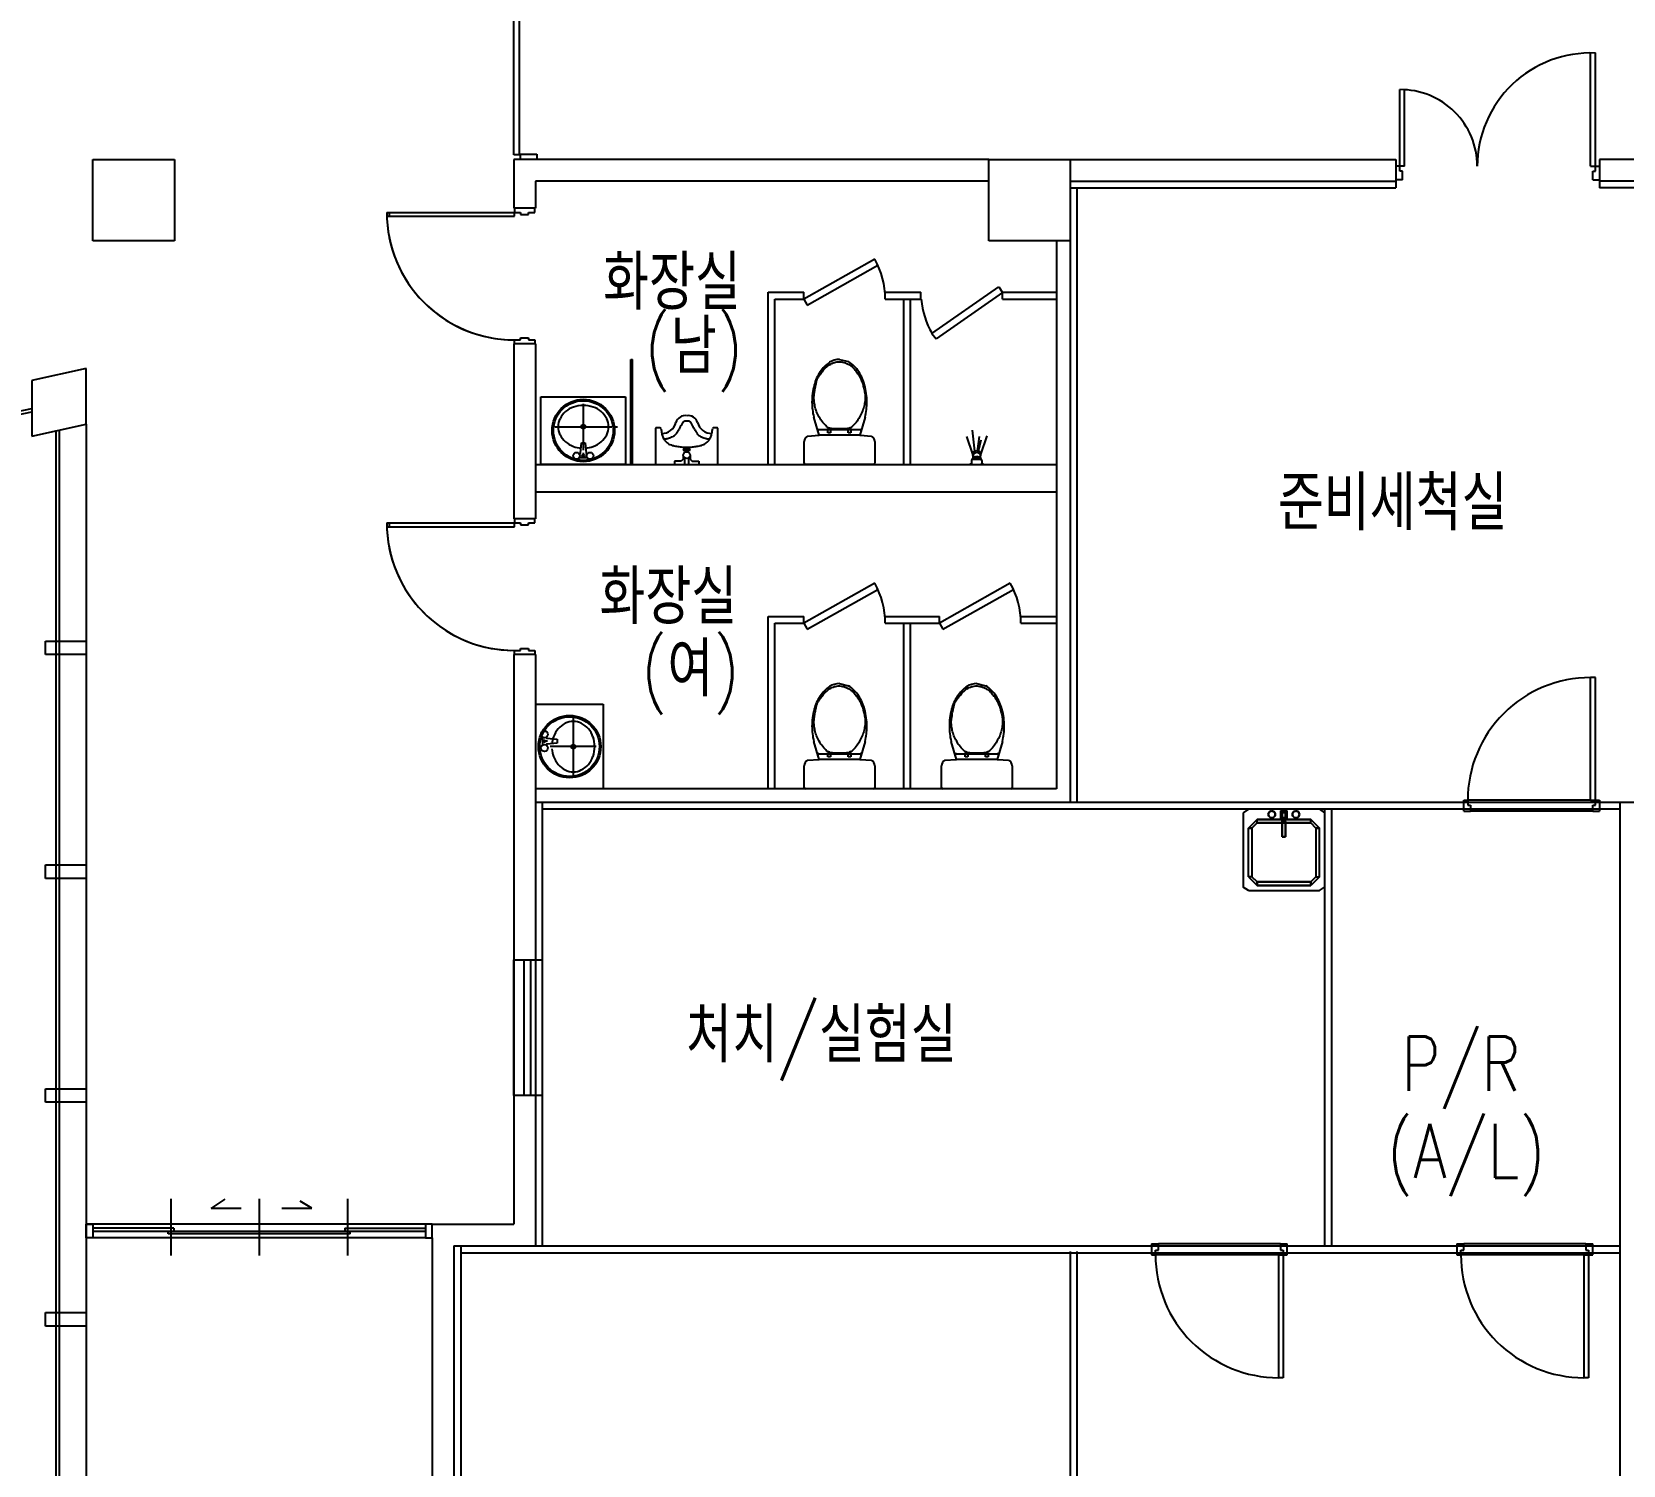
# Model space of a CAD drawing. Header units: millimetres. Extents: x 592430 to 684586, y -483905 to -416366.
# Drawn here: x 660283 to 672008, y -459734 to -449168 of the extents above; entities that cross this region are included whole.
import ezdxf

# ---------------------------------------------------------------- set-up
doc = ezdxf.new("R2010")
doc.units = ezdxf.units.MM
doc.header["$LTSCALE"] = 500
doc.layers.add('동물실', color=9, linetype='Continuous')
doc.styles.add('GHD', font='simple.shx', dxfattribs={"bigfont": 'whgtxt.shx'})

msp = doc.modelspace()

# ---------------------------------------------------------------- linework, layer by layer
at = {"layer": '동물실', "color": 251}
for p, q in [((663833, -450075), (663833, -448895)), ((663873, -448895), (663873, -450075)), ((671768, -450159), (671768, -449324)), ((671803, -450159), (671803, -449324)), ((670362, -450159), (670362, -449594)), ((670397, -450159), (670397, -449594)), ((660733, -450109), (661333, -450109)), ((660733, -450709), (660733, -450109)), ((660733, -450109), (661333, -450109)), ((660733, -450709), (660733, -450109)), ((661333, -450109), (661333, -450709)), ((661333, -450109), (661333, -450709)), ((663873, -450075), (663833, -450075)), ((663833, -450109), (663833, -450469)), ((667333, -450109), (663833, -450109)), ((663883, -450109), (663883, -450069)), ((663883, -450069), (664003, -450069)), ((664003, -450109), (663883, -450109)), ((664003, -450069), (664003, -450109)), ((667333, -450109), (667933, -450109)), ((667333, -450709), (667333, -450109)), ((667333, -450109), (667933, -450109)), ((667333, -450709), (667333, -450109)), ((667933, -450109), (670333, -450109)), ((667933, -450109), (667933, -450709)), ((667933, -450109), (667933, -450709)), ((670333, -450109), (670333, -450319)), ((673043, -450109), (671833, -450109)), ((671833, -450109), (671833, -450269)), ((670362, -450159), (670333, -450159)), ((670333, -450159), (670333, -450259)), ((670333, -450159), (670333, -450259)), ((670362, -450194), (670362, -450159)), ((670397, -450159), (670362, -450159)), ((670383, -450194), (670362, -450194)), ((670383, -450259), (670383, -450194)), ((671768, -450159), (671803, -450159)), ((671783, -450259), (671783, -450194)), ((671783, -450194), (671803, -450194)), ((671803, -450194), (671803, -450159)), ((671803, -450159), (671833, -450159)), ((663993, -450269), (663993, -450469)), ((667333, -450269), (663993, -450269)), ((667933, -450269), (670333, -450269)), ((667933, -450319), (670333, -450319)), ((667933, -450319), (667933, -454848)), ((667983, -450319), (667983, -454848)), ((670383, -450259), (670333, -450259)), ((671783, -450259), (671833, -450259)), ((671833, -450269), (671833, -450319)), ((673043, -450269), (671833, -450269)), ((674083, -450319), (671833, -450319)), ((663993, -450469), (663833, -450469)), ((663988, -450469), (663838, -450469)), ((663838, -450469), (663838, -450499)), ((663988, -450469), (663838, -450469)), ((663838, -450469), (663838, -450499)), ((663988, -450499), (663988, -450469)), ((663988, -450499), (663988, -450469)), ((662898, -450499), (663838, -450499)), ((662898, -450499), (663838, -450499)), ((662898, -450528), (663838, -450528)), ((662898, -450528), (663838, -450528)), ((662918, -450528), (662918, -450499)), ((662918, -450528), (662918, -450499)), ((663838, -450528), (663838, -450499)), ((663838, -450499), (663883, -450499)), ((663838, -450499), (663883, -450499)), ((663883, -450499), (663883, -450514)), ((663883, -450499), (663883, -450514)), ((663883, -450514), (663943, -450514)), ((663883, -450514), (663943, -450514)), ((663943, -450514), (663943, -450499)), ((663943, -450499), (663988, -450499)), ((663943, -450514), (663943, -450499)), ((663943, -450499), (663988, -450499)), ((661333, -450709), (660733, -450709)), ((661333, -450709), (660733, -450709)), ((667933, -450709), (667333, -450709)), ((667933, -450709), (667333, -450709)), ((667833, -450709), (667833, -454748)), ((666493, -450843), (665971, -451138)), ((665995, -451182), (666516, -450888)), ((666915, -451392), (667407, -451048)), ((667407, -451048), (667435, -451089)), ((665708, -452358), (665708, -451088)), ((665708, -451088), (665971, -451088)), ((665758, -452358), (665758, -451138)), ((665758, -451138), (665971, -451138)), ((665971, -451138), (665971, -451088)), ((665971, -451138), (665995, -451182)), ((666571, -451138), (666571, -451088)), ((666571, -451088), (666834, -451088)), ((666571, -451138), (666758, -451138)), ((666708, -452358), (666708, -451138)), ((666758, -452358), (666758, -451138)), ((666758, -451138), (666836, -451138)), ((666834, -451138), (666834, -451088)), ((667435, -451089), (666946, -451432)), ((667435, -451138), (667435, -451088)), ((667435, -451088), (667833, -451088)), ((667435, -451138), (667833, -451138)), ((666915, -451392), (666946, -451432)), ((663833, -451469), (663833, -452758)), ((663993, -451469), (663833, -451469)), ((663838, -451469), (663838, -451439)), ((663838, -451439), (663883, -451439)), ((663838, -451469), (663838, -451439)), ((663838, -451439), (663883, -451439)), ((663988, -451469), (663838, -451469)), ((663988, -451469), (663838, -451469)), ((663883, -451439), (663883, -451424)), ((663883, -451424), (663943, -451424)), ((663883, -451439), (663883, -451424)), ((663883, -451424), (663943, -451424)), ((663943, -451424), (663943, -451439)), ((663943, -451424), (663943, -451439)), ((663943, -451439), (663988, -451439)), ((663943, -451439), (663988, -451439)), ((663988, -451439), (663988, -451469)), ((663988, -451439), (663988, -451469)), ((663993, -451469), (663993, -452758)), ((664696, -451583), (664708, -451583)), ((664696, -452358), (664696, -451583)), ((664708, -452358), (664708, -451583)), ((666124, -451653), (666130, -451646)), ((666130, -451646), (666137, -451640)), ((666137, -451640), (666145, -451633)), ((666145, -451633), (666152, -451627)), ((666152, -451627), (666161, -451622)), ((666161, -451622), (666169, -451617)), ((666169, -451617), (666178, -451612)), ((666178, -451612), (666186, -451609)), ((666186, -451609), (666196, -451605)), ((666196, -451605), (666205, -451603)), ((666205, -451603), (666215, -451601)), ((666215, -451601), (666225, -451600)), ((666225, -451600), (666234, -451600)), ((666233, -451583), (666301, -451599)), ((666234, -451600), (666245, -451601)), ((666245, -451601), (666255, -451603)), ((666255, -451603), (666265, -451605)), ((666265, -451605), (666275, -451608)), ((666275, -451608), (666284, -451612)), ((666284, -451612), (666293, -451616)), ((666293, -451616), (666302, -451620)), ((666302, -451620), (666311, -451625)), ((666311, -451625), (666318, -451631)), ((666318, -451631), (666326, -451637)), ((666326, -451637), (666332, -451643)), ((666332, -451643), (666339, -451649)), ((660683, -451651), (660283, -451739)), ((660283, -451739), (660283, -452148)), ((660683, -452061), (660683, -451651)), ((666059, -451769), (666061, -451762)), ((666061, -451762), (666062, -451755)), ((666062, -451755), (666064, -451749)), ((666064, -451749), (666065, -451743)), ((666065, -451743), (666067, -451739)), ((666067, -451739), (666068, -451735)), ((666068, -451735), (666069, -451732)), ((666069, -451732), (666070, -451729)), ((666070, -451727), (666071, -451726)), ((666070, -451729), (666070, -451727)), ((666071, -451726), (666072, -451724)), ((666072, -451724), (666073, -451722)), ((666073, -451722), (666074, -451720)), ((666074, -451720), (666076, -451717)), ((666076, -451717), (666078, -451714)), ((666078, -451714), (666081, -451709)), ((666081, -451709), (666084, -451704)), ((666084, -451704), (666088, -451699)), ((666088, -451699), (666092, -451693)), ((666092, -451693), (666096, -451687)), ((666096, -451687), (666101, -451680)), ((666101, -451680), (666106, -451674)), ((666106, -451674), (666112, -451667)), ((666112, -451667), (666117, -451660)), ((666117, -451660), (666124, -451653)), ((666339, -451649), (666344, -451655)), ((666344, -451655), (666350, -451662)), ((666350, -451662), (666355, -451668)), ((666355, -451668), (666360, -451675)), ((666360, -451675), (666364, -451681)), ((666364, -451681), (666369, -451688)), ((666369, -451688), (666373, -451694)), ((666373, -451694), (666377, -451701)), ((666377, -451701), (666381, -451707)), ((666381, -451707), (666385, -451714)), ((666385, -451714), (666388, -451721)), ((666388, -451721), (666391, -451728)), ((666391, -451728), (666394, -451734)), ((666394, -451734), (666397, -451741)), ((666397, -451741), (666400, -451749)), ((666400, -451749), (666402, -451756)), ((666402, -451756), (666405, -451763)), ((666405, -451763), (666407, -451771)), ((664033, -451858), (664658, -451858)), ((664033, -452358), (664033, -451858)), ((664346, -451875), (664346, -451891)), ((664658, -451858), (664658, -452358)), ((666045, -451857), (666046, -451854)), ((666045, -451859), (666045, -451857)), ((666045, -451861), (666045, -451859)), ((666045, -451864), (666045, -451861)), ((666045, -451867), (666045, -451864)), ((666045, -451871), (666045, -451867)), ((666045, -451877), (666045, -451871)), ((666046, -451883), (666045, -451877)), ((666046, -451851), (666047, -451847)), ((666046, -451854), (666046, -451851)), ((666047, -451847), (666048, -451841)), ((666048, -451835), (666049, -451827)), ((666048, -451841), (666048, -451835)), ((666049, -451827), (666050, -451819)), ((666050, -451819), (666052, -451811)), ((666052, -451811), (666053, -451802)), ((666053, -451802), (666054, -451794)), ((666054, -451794), (666056, -451785)), ((666056, -451785), (666057, -451777)), ((666057, -451777), (666059, -451769)), ((666407, -451771), (666409, -451779)), ((666409, -451779), (666411, -451787)), ((666411, -451787), (666413, -451795)), ((666413, -451795), (666415, -451804)), ((666415, -451804), (666417, -451813)), ((666417, -451813), (666419, -451821)), ((666419, -451821), (666420, -451831)), ((666420, -451831), (666422, -451840)), ((666422, -451840), (666422, -451849)), ((666422, -451849), (666423, -451859)), ((666423, -451878), (666422, -451888)), ((666423, -451859), (666423, -451868)), ((666423, -451868), (666423, -451878)), ((664346, -451911), (664346, -452251)), ((666046, -451891), (666046, -451883)), ((666048, -451899), (666046, -451891)), ((666049, -451908), (666048, -451899)), ((666051, -451918), (666049, -451908)), ((666053, -451927), (666051, -451918)), ((666055, -451937), (666053, -451927)), ((666058, -451947), (666055, -451937)), ((666061, -451958), (666058, -451947)), ((666065, -451968), (666061, -451958)), ((666069, -451978), (666065, -451968)), ((666074, -451988), (666069, -451978)), ((666079, -451998), (666074, -451988)), ((666085, -452008), (666079, -451998)), ((666387, -451998), (666382, -452008)), ((666392, -451988), (666387, -451998)), ((666397, -451978), (666392, -451988)), ((666401, -451968), (666397, -451978)), ((666405, -451958), (666401, -451968)), ((666409, -451948), (666405, -451958)), ((666412, -451937), (666409, -451948)), ((666415, -451927), (666412, -451937)), ((666417, -451917), (666415, -451927)), ((666419, -451907), (666417, -451917)), ((666421, -451897), (666419, -451907)), ((666422, -451888), (666421, -451897)), ((660283, -452148), (660683, -452061)), ((660459, -452110), (660459, -483905)), ((660459, -452110), (660459, -474155)), ((660483, -452105), (660483, -483905)), ((660483, -452105), (660483, -474155)), ((660683, -452061), (660683, -483905)), ((660683, -452061), (660683, -474155)), ((664136, -452079), (664556, -452079)), ((664576, -452079), (664597, -452079)), ((664878, -452093), (664878, -452223)), ((664893, -452088), (664883, -452088)), ((664913, -452088), (664893, -452088)), ((665323, -452088), (665303, -452088)), ((665333, -452088), (665323, -452088)), ((665338, -452223), (665338, -452093)), ((666083, -452141), (666044, -452009)), ((666383, -452103), (666083, -452103)), ((666091, -452018), (666085, -452008)), ((666097, -452028), (666091, -452018)), ((666104, -452037), (666097, -452028)), ((666111, -452047), (666104, -452037)), ((666118, -452055), (666111, -452047)), ((666125, -452063), (666118, -452055)), ((666132, -452071), (666125, -452063)), ((666139, -452077), (666132, -452071)), ((666146, -452082), (666139, -452077)), ((666153, -452086), (666146, -452082)), ((666148, -452123), (666148, -452093)), ((666148, -452093), (666168, -452093)), ((666159, -452089), (666153, -452086)), ((666166, -452092), (666159, -452089)), ((666172, -452093), (666166, -452092)), ((666168, -452093), (666168, -452123)), ((666179, -452094), (666172, -452093)), ((666185, -452095), (666179, -452094)), ((666192, -452095), (666185, -452095)), ((666200, -452095), (666192, -452095)), ((666208, -452095), (666200, -452095)), ((666216, -452095), (666208, -452095)), ((666224, -452095), (666216, -452095)), ((666233, -452095), (666224, -452095)), ((666242, -452095), (666233, -452095)), ((666250, -452095), (666242, -452095)), ((666258, -452095), (666250, -452095)), ((666266, -452095), (666258, -452095)), ((666274, -452095), (666266, -452095)), ((666281, -452095), (666274, -452095)), ((666287, -452094), (666281, -452095)), ((666294, -452093), (666287, -452094)), ((666300, -452092), (666294, -452093)), ((666298, -452093), (666318, -452093)), ((666298, -452123), (666298, -452093)), ((666307, -452089), (666300, -452092)), ((666313, -452086), (666307, -452089)), ((666320, -452082), (666313, -452086)), ((666318, -452093), (666318, -452123)), ((666327, -452077), (666320, -452082)), ((666334, -452071), (666327, -452077)), ((666341, -452063), (666334, -452071)), ((666348, -452055), (666341, -452063)), ((666356, -452047), (666348, -452055)), ((666363, -452037), (666356, -452047)), ((666369, -452028), (666363, -452037)), ((666376, -452018), (666369, -452028)), ((666382, -452008), (666376, -452018)), ((666422, -452009), (666383, -452141)), ((667231, -452260), (667213, -452104)), ((664325, -452274), (664332, -452198)), ((664332, -452198), (664360, -452198)), ((664360, -452198), (664368, -452274)), ((664878, -452223), (664878, -452358)), ((665338, -452358), (665338, -452223)), ((665973, -452348), (665973, -452188)), ((665998, -452148), (666083, -452141)), ((666383, -452141), (666078, -452142)), ((666078, -452142), (666083, -452141)), ((666168, -452123), (666148, -452123)), ((666318, -452123), (666298, -452123)), ((666383, -452141), (666388, -452142)), ((666388, -452142), (666468, -452148)), ((666493, -452188), (666493, -452348)), ((667215, -452282), (667172, -452152)), ((667251, -452258), (667266, -452152)), ((667257, -452260), (667277, -452175)), ((667276, -452284), (667321, -452147)), ((664317, -452279), (664320, -452279)), ((664317, -452307), (664376, -452307)), ((664346, -452271), (664346, -452291)), ((664373, -452279), (664376, -452279)), ((665018, -452333), (665018, -452358)), ((665068, -452333), (665018, -452333)), ((665083, -452318), (665068, -452333)), ((665083, -452248), (665083, -452253)), ((665133, -452248), (665083, -452248)), ((665083, -452253), (665133, -452253)), ((665083, -452293), (665083, -452318)), ((665093, -452358), (665093, -452308)), ((665098, -452263), (665098, -452253)), ((665118, -452263), (665118, -452253)), ((665123, -452358), (665123, -452308)), ((665133, -452253), (665133, -452248)), ((665133, -452293), (665133, -452318)), ((665133, -452318), (665148, -452333)), ((665148, -452333), (665198, -452333)), ((665198, -452333), (665198, -452358)), ((667207, -452327), (667207, -452350)), ((667222, -452315), (667215, -452284)), ((667215, -452319), (667215, -452310)), ((667215, -452319), (667245, -452319)), ((667217, -452308), (667221, -452308)), ((667231, -452311), (667231, -452319)), ((667245, -452319), (667275, -452319)), ((667259, -452311), (667259, -452319)), ((667268, -452315), (667276, -452284)), ((667270, -452308), (667273, -452308)), ((667275, -452319), (667275, -452310)), ((667283, -452327), (667283, -452350)), ((663993, -452358), (667833, -452358)), ((664658, -452358), (664033, -452358)), ((664878, -452358), (665338, -452358)), ((666483, -452358), (665983, -452358)), ((667195, -452353), (667195, -452358)), ((667195, -452353), (667208, -452353)), ((667195, -452358), (667295, -452358)), ((667215, -452358), (667275, -452358)), ((667283, -452353), (667295, -452353)), ((667295, -452353), (667295, -452358)), ((663993, -452558), (667833, -452558)), ((662898, -452788), (663838, -452788)), ((662898, -452788), (663838, -452788)), ((662898, -452818), (663838, -452818)), ((662898, -452818), (663838, -452818)), ((662918, -452818), (662918, -452788)), ((662918, -452818), (662918, -452788)), ((663993, -452758), (663833, -452758)), ((663988, -452758), (663838, -452758)), ((663838, -452758), (663838, -452788)), ((663988, -452758), (663838, -452758)), ((663838, -452758), (663838, -452788)), ((663838, -452818), (663838, -452788)), ((663838, -452788), (663883, -452788)), ((663838, -452788), (663883, -452788)), ((663883, -452788), (663883, -452803)), ((663883, -452788), (663883, -452803)), ((663883, -452803), (663943, -452803)), ((663883, -452803), (663943, -452803)), ((663943, -452803), (663943, -452788)), ((663943, -452788), (663988, -452788)), ((663943, -452803), (663943, -452788)), ((663943, -452788), (663988, -452788)), ((663988, -452788), (663988, -452758)), ((663988, -452788), (663988, -452758)), ((666493, -453233), (665971, -453528)), ((665995, -453572), (666516, -453278)), ((667492, -453233), (666970, -453528)), ((666995, -453572), (667515, -453278)), ((665708, -454748), (665708, -453478)), ((665708, -453478), (665971, -453478)), ((665971, -453528), (665971, -453478)), ((666571, -453528), (666571, -453478)), ((666571, -453478), (666970, -453478)), ((666970, -453528), (666970, -453478)), ((667570, -453528), (667570, -453478)), ((667570, -453478), (667833, -453478)), ((665758, -454748), (665758, -453528)), ((665758, -453528), (665971, -453528)), ((665971, -453528), (665995, -453572)), ((666571, -453528), (666758, -453528)), ((666708, -454748), (666708, -453528)), ((666758, -454748), (666758, -453528)), ((666758, -453528), (666970, -453528)), ((666970, -453528), (666995, -453572)), ((667570, -453528), (667833, -453528)), ((660383, -453759), (660383, -453659)), ((660383, -453659), (660683, -453659)), ((660683, -453659), (660683, -453759)), ((663838, -453758), (663838, -453728)), ((663838, -453728), (663883, -453728)), ((663838, -453758), (663838, -453728)), ((663838, -453728), (663883, -453728)), ((663883, -453728), (663883, -453713)), ((663883, -453713), (663943, -453713)), ((663883, -453728), (663883, -453713)), ((663883, -453713), (663943, -453713)), ((663943, -453713), (663943, -453728)), ((663943, -453713), (663943, -453728)), ((663943, -453728), (663988, -453728)), ((663943, -453728), (663988, -453728)), ((663988, -453728), (663988, -453758)), ((663988, -453728), (663988, -453758)), ((660683, -453759), (660383, -453759)), ((663833, -453758), (663833, -457958)), ((663993, -453758), (663833, -453758)), ((663988, -453758), (663838, -453758)), ((663988, -453758), (663838, -453758)), ((663993, -453758), (663993, -458118)), ((666205, -453993), (666215, -453991)), ((666215, -453991), (666225, -453990)), ((666225, -453990), (666234, -453990)), ((666233, -453973), (666301, -453989)), ((666234, -453990), (666245, -453991)), ((666245, -453991), (666255, -453993)), ((667217, -453993), (667227, -453991)), ((667227, -453991), (667237, -453990)), ((667237, -453990), (667247, -453990)), ((667245, -453973), (667313, -453989)), ((667247, -453990), (667257, -453991)), ((667257, -453991), (667267, -453993)), ((671768, -454833), (671768, -453928)), ((671803, -453928), (671768, -453928)), ((671803, -454833), (671803, -453928)), ((666074, -454110), (666076, -454107)), ((666076, -454107), (666078, -454104)), ((666078, -454104), (666081, -454099)), ((666081, -454099), (666084, -454094)), ((666084, -454094), (666088, -454089)), ((666088, -454089), (666092, -454083)), ((666092, -454083), (666096, -454077)), ((666096, -454077), (666101, -454070)), ((666101, -454070), (666106, -454064)), ((666106, -454064), (666112, -454057)), ((666112, -454057), (666117, -454050)), ((666117, -454050), (666124, -454043)), ((666124, -454043), (666130, -454036)), ((666130, -454036), (666137, -454030)), ((666137, -454030), (666145, -454023)), ((666145, -454023), (666152, -454017)), ((666152, -454017), (666161, -454012)), ((666161, -454012), (666169, -454007)), ((666169, -454007), (666178, -454002)), ((666178, -454002), (666186, -453999)), ((666186, -453999), (666196, -453995)), ((666196, -453995), (666205, -453993)), ((666255, -453993), (666265, -453995)), ((666265, -453995), (666275, -453998)), ((666275, -453998), (666284, -454001)), ((666284, -454001), (666293, -454006)), ((666293, -454006), (666302, -454010)), ((666302, -454010), (666311, -454015)), ((666311, -454015), (666318, -454021)), ((666318, -454021), (666326, -454027)), ((666326, -454027), (666332, -454033)), ((666332, -454033), (666339, -454039)), ((666339, -454039), (666344, -454045)), ((666344, -454045), (666350, -454052)), ((666350, -454052), (666355, -454058)), ((666355, -454058), (666360, -454065)), ((666360, -454065), (666364, -454071)), ((666364, -454071), (666369, -454078)), ((666369, -454078), (666373, -454084)), ((666373, -454084), (666377, -454091)), ((666377, -454091), (666381, -454097)), ((666381, -454097), (666385, -454104)), ((666385, -454104), (666388, -454111)), ((667086, -454110), (667088, -454107)), ((667088, -454107), (667090, -454104)), ((667090, -454104), (667093, -454099)), ((667093, -454099), (667096, -454094)), ((667096, -454094), (667100, -454089)), ((667100, -454089), (667104, -454083)), ((667104, -454083), (667108, -454077)), ((667108, -454077), (667113, -454070)), ((667113, -454070), (667118, -454064)), ((667118, -454064), (667124, -454057)), ((667124, -454057), (667130, -454050)), ((667130, -454050), (667136, -454043)), ((667136, -454043), (667143, -454036)), ((667143, -454036), (667150, -454030)), ((667150, -454030), (667157, -454023)), ((667157, -454023), (667165, -454017)), ((667165, -454017), (667173, -454012)), ((667173, -454012), (667181, -454007)), ((667181, -454007), (667190, -454002)), ((667190, -454002), (667199, -453999)), ((667199, -453999), (667208, -453995)), ((667208, -453995), (667217, -453993)), ((667267, -453993), (667277, -453995)), ((667277, -453995), (667287, -453998)), ((667287, -453998), (667296, -454001)), ((667296, -454001), (667306, -454006)), ((667306, -454006), (667314, -454010)), ((667314, -454010), (667323, -454015)), ((667323, -454015), (667331, -454021)), ((667331, -454021), (667338, -454027)), ((667338, -454027), (667344, -454033)), ((667344, -454033), (667351, -454039)), ((667351, -454039), (667357, -454045)), ((667357, -454045), (667362, -454052)), ((667362, -454052), (667367, -454058)), ((667367, -454058), (667372, -454065)), ((667372, -454065), (667377, -454071)), ((667377, -454071), (667381, -454078)), ((667381, -454078), (667385, -454084)), ((667385, -454084), (667389, -454091)), ((667389, -454091), (667393, -454097)), ((667393, -454097), (667397, -454104)), ((667397, -454104), (667400, -454111)), ((663993, -454123), (664493, -454123)), ((664493, -454123), (664493, -454748)), ((666048, -454225), (666049, -454217)), ((666048, -454231), (666048, -454225)), ((666049, -454217), (666050, -454209)), ((666050, -454209), (666052, -454201)), ((666052, -454201), (666053, -454192)), ((666053, -454192), (666054, -454184)), ((666054, -454184), (666056, -454175)), ((666056, -454175), (666057, -454167)), ((666057, -454167), (666059, -454159)), ((666059, -454159), (666061, -454152)), ((666061, -454152), (666062, -454145)), ((666062, -454145), (666064, -454139)), ((666064, -454139), (666065, -454133)), ((666065, -454133), (666067, -454129)), ((666067, -454129), (666068, -454125)), ((666068, -454125), (666069, -454122)), ((666069, -454122), (666070, -454119)), ((666070, -454117), (666071, -454116)), ((666070, -454119), (666070, -454117)), ((666071, -454116), (666072, -454114)), ((666072, -454114), (666073, -454112)), ((666073, -454112), (666074, -454110)), ((666388, -454111), (666391, -454117)), ((666391, -454117), (666394, -454124)), ((666394, -454124), (666397, -454131)), ((666397, -454131), (666400, -454139)), ((666400, -454139), (666402, -454146)), ((666402, -454146), (666405, -454153)), ((666405, -454153), (666407, -454161)), ((666407, -454161), (666409, -454169)), ((666409, -454169), (666411, -454177)), ((666411, -454177), (666413, -454185)), ((666413, -454185), (666415, -454194)), ((666415, -454194), (666417, -454203)), ((666417, -454203), (666419, -454211)), ((666419, -454211), (666420, -454220)), ((666420, -454220), (666422, -454230)), ((667060, -454231), (667061, -454225)), ((667061, -454225), (667062, -454217)), ((667062, -454217), (667063, -454209)), ((667063, -454209), (667064, -454201)), ((667064, -454201), (667065, -454192)), ((667065, -454192), (667067, -454184)), ((667067, -454184), (667068, -454175)), ((667068, -454175), (667070, -454167)), ((667070, -454167), (667071, -454159)), ((667071, -454159), (667073, -454152)), ((667073, -454152), (667075, -454145)), ((667075, -454145), (667076, -454139)), ((667076, -454139), (667078, -454133)), ((667078, -454133), (667079, -454129)), ((667079, -454129), (667080, -454125)), ((667080, -454125), (667081, -454122)), ((667081, -454122), (667082, -454119)), ((667082, -454117), (667083, -454116)), ((667082, -454119), (667082, -454117)), ((667083, -454116), (667084, -454114)), ((667084, -454114), (667085, -454112)), ((667085, -454112), (667086, -454110)), ((667400, -454111), (667403, -454117)), ((667403, -454117), (667406, -454124)), ((667406, -454124), (667409, -454131)), ((667409, -454131), (667412, -454139)), ((667412, -454139), (667414, -454146)), ((667414, -454146), (667417, -454153)), ((667417, -454153), (667419, -454161)), ((667419, -454161), (667421, -454169)), ((667421, -454169), (667423, -454177)), ((667423, -454177), (667426, -454185)), ((667426, -454185), (667428, -454194)), ((667428, -454194), (667429, -454203)), ((667429, -454203), (667431, -454211)), ((667431, -454211), (667433, -454220)), ((667433, -454220), (667434, -454230)), ((664272, -454227), (664272, -454647)), ((666045, -454247), (666046, -454244)), ((666045, -454249), (666045, -454247)), ((666045, -454251), (666045, -454249)), ((666045, -454254), (666045, -454251)), ((666045, -454257), (666045, -454254)), ((666045, -454261), (666045, -454257)), ((666045, -454267), (666045, -454261)), ((666046, -454273), (666045, -454267)), ((666046, -454241), (666047, -454237)), ((666046, -454244), (666046, -454241)), ((666046, -454281), (666046, -454273)), ((666048, -454289), (666046, -454281)), ((666047, -454237), (666048, -454231)), ((666049, -454298), (666048, -454289)), ((666051, -454308), (666049, -454298)), ((666053, -454317), (666051, -454308)), ((666055, -454327), (666053, -454317)), ((666058, -454337), (666055, -454327)), ((666061, -454348), (666058, -454337)), ((666409, -454338), (666405, -454348)), ((666412, -454327), (666409, -454338)), ((666415, -454317), (666412, -454327)), ((666417, -454307), (666415, -454317)), ((666419, -454297), (666417, -454307)), ((666421, -454287), (666419, -454297)), ((666422, -454278), (666421, -454287)), ((666422, -454230), (666422, -454239)), ((666422, -454239), (666423, -454249)), ((666423, -454268), (666422, -454278)), ((666423, -454249), (666423, -454258)), ((666423, -454258), (666423, -454268)), ((667057, -454247), (667058, -454244)), ((667057, -454249), (667057, -454247)), ((667057, -454251), (667057, -454249)), ((667057, -454254), (667057, -454251)), ((667057, -454257), (667057, -454254)), ((667057, -454261), (667057, -454257)), ((667057, -454267), (667057, -454261)), ((667058, -454273), (667057, -454267)), ((667058, -454241), (667059, -454237)), ((667058, -454244), (667058, -454241)), ((667059, -454281), (667058, -454273)), ((667059, -454237), (667060, -454231)), ((667060, -454289), (667059, -454281)), ((667061, -454298), (667060, -454289)), ((667063, -454308), (667061, -454298)), ((667065, -454317), (667063, -454308)), ((667067, -454327), (667065, -454317)), ((667070, -454337), (667067, -454327)), ((667073, -454348), (667070, -454337)), ((667421, -454338), (667418, -454348)), ((667424, -454327), (667421, -454338)), ((667427, -454317), (667424, -454327)), ((667429, -454307), (667427, -454317)), ((667431, -454297), (667429, -454307)), ((667433, -454287), (667431, -454297)), ((667434, -454278), (667433, -454287)), ((667434, -454230), (667435, -454239)), ((667435, -454268), (667434, -454278)), ((667435, -454239), (667435, -454249)), ((667435, -454249), (667435, -454258)), ((667435, -454258), (667435, -454268)), ((664045, -454368), (664045, -454426)), ((664081, -454397), (664061, -454397)), ((664073, -454368), (664073, -454371)), ((664073, -454423), (664073, -454426)), ((664077, -454376), (664154, -454383)), ((664154, -454411), (664077, -454418)), ((664441, -454437), (664101, -454437)), ((664154, -454383), (664154, -454411)), ((664476, -454437), (664461, -454437)), ((666083, -454531), (666044, -454399)), ((666065, -454358), (666061, -454348)), ((666069, -454368), (666065, -454358)), ((666074, -454378), (666069, -454368)), ((666079, -454388), (666074, -454378)), ((666085, -454398), (666079, -454388)), ((666091, -454408), (666085, -454398)), ((666097, -454418), (666091, -454408)), ((666104, -454427), (666097, -454418)), ((666111, -454437), (666104, -454427)), ((666118, -454445), (666111, -454437)), ((666125, -454453), (666118, -454445)), ((666132, -454460), (666125, -454453)), ((666139, -454467), (666132, -454460)), ((666334, -454460), (666327, -454467)), ((666341, -454453), (666334, -454460)), ((666348, -454445), (666341, -454453)), ((666356, -454437), (666348, -454445)), ((666363, -454427), (666356, -454437)), ((666369, -454418), (666363, -454427)), ((666376, -454408), (666369, -454418)), ((666382, -454398), (666376, -454408)), ((666387, -454388), (666382, -454398)), ((666422, -454399), (666383, -454531)), ((666392, -454378), (666387, -454388)), ((666397, -454368), (666392, -454378)), ((666401, -454358), (666397, -454368)), ((666405, -454348), (666401, -454358)), ((667095, -454531), (667056, -454399)), ((667077, -454358), (667073, -454348)), ((667082, -454368), (667077, -454358)), ((667086, -454378), (667082, -454368)), ((667091, -454388), (667086, -454378)), ((667097, -454398), (667091, -454388)), ((667103, -454408), (667097, -454398)), ((667109, -454418), (667103, -454408)), ((667116, -454427), (667109, -454418)), ((667123, -454437), (667116, -454427)), ((667130, -454445), (667123, -454437)), ((667137, -454453), (667130, -454445)), ((667144, -454460), (667137, -454453)), ((667152, -454467), (667144, -454460)), ((667346, -454460), (667339, -454467)), ((667353, -454453), (667346, -454460)), ((667361, -454445), (667353, -454453)), ((667368, -454437), (667361, -454445)), ((667375, -454427), (667368, -454437)), ((667381, -454418), (667375, -454427)), ((667388, -454408), (667381, -454418)), ((667394, -454398), (667388, -454408)), ((667399, -454388), (667394, -454398)), ((667435, -454399), (667396, -454531)), ((667405, -454378), (667399, -454388)), ((667409, -454368), (667405, -454378)), ((667414, -454358), (667409, -454368)), ((667418, -454348), (667414, -454358)), ((665998, -454538), (666083, -454531)), ((666383, -454531), (666078, -454532)), ((666078, -454532), (666083, -454531)), ((666383, -454493), (666083, -454493)), ((666146, -454472), (666139, -454467)), ((666153, -454476), (666146, -454472)), ((666148, -454513), (666148, -454483)), ((666148, -454483), (666168, -454483)), ((666168, -454513), (666148, -454513)), ((666159, -454479), (666153, -454476)), ((666166, -454482), (666159, -454479)), ((666172, -454483), (666166, -454482)), ((666168, -454483), (666168, -454513)), ((666179, -454484), (666172, -454483)), ((666185, -454485), (666179, -454484)), ((666192, -454485), (666185, -454485)), ((666200, -454485), (666192, -454485)), ((666208, -454485), (666200, -454485)), ((666216, -454485), (666208, -454485)), ((666224, -454485), (666216, -454485)), ((666233, -454485), (666224, -454485)), ((666242, -454485), (666233, -454485)), ((666250, -454485), (666242, -454485)), ((666258, -454485), (666250, -454485)), ((666266, -454485), (666258, -454485)), ((666274, -454485), (666266, -454485)), ((666281, -454485), (666274, -454485)), ((666287, -454484), (666281, -454485)), ((666294, -454483), (666287, -454484)), ((666300, -454482), (666294, -454483)), ((666298, -454483), (666318, -454483)), ((666298, -454513), (666298, -454483)), ((666318, -454513), (666298, -454513)), ((666307, -454479), (666300, -454482)), ((666313, -454476), (666307, -454479)), ((666320, -454472), (666313, -454476)), ((666318, -454483), (666318, -454513)), ((666327, -454467), (666320, -454472)), ((666383, -454531), (666388, -454532)), ((666388, -454532), (666468, -454538)), ((667010, -454538), (667095, -454531)), ((667396, -454531), (667090, -454532)), ((667090, -454532), (667095, -454531)), ((667395, -454493), (667095, -454493)), ((667158, -454472), (667152, -454467)), ((667165, -454476), (667158, -454472)), ((667160, -454513), (667160, -454483)), ((667160, -454483), (667180, -454483)), ((667180, -454513), (667160, -454513)), ((667172, -454479), (667165, -454476)), ((667178, -454482), (667172, -454479)), ((667184, -454483), (667178, -454482)), ((667180, -454483), (667180, -454513)), ((667191, -454484), (667184, -454483)), ((667197, -454485), (667191, -454484)), ((667204, -454485), (667197, -454485)), ((667212, -454485), (667204, -454485)), ((667220, -454485), (667212, -454485)), ((667228, -454485), (667220, -454485)), ((667236, -454485), (667228, -454485)), ((667245, -454485), (667236, -454485)), ((667254, -454485), (667245, -454485)), ((667262, -454485), (667254, -454485)), ((667270, -454485), (667262, -454485)), ((667278, -454485), (667270, -454485)), ((667286, -454485), (667278, -454485)), ((667293, -454485), (667286, -454485)), ((667300, -454484), (667293, -454485)), ((667306, -454483), (667300, -454484)), ((667313, -454482), (667306, -454483)), ((667310, -454483), (667330, -454483)), ((667310, -454513), (667310, -454483)), ((667330, -454513), (667310, -454513)), ((667319, -454479), (667313, -454482)), ((667326, -454476), (667319, -454479)), ((667332, -454472), (667326, -454476)), ((667330, -454483), (667330, -454513)), ((667339, -454467), (667332, -454472)), ((667396, -454531), (667400, -454532)), ((667400, -454532), (667480, -454538)), ((664272, -454627), (664272, -454648)), ((665973, -454738), (665973, -454578)), ((666493, -454578), (666493, -454738)), ((666985, -454738), (666985, -454578)), ((667505, -454578), (667505, -454738)), ((667833, -454748), (663993, -454748)), ((666483, -454748), (665983, -454748)), ((667495, -454748), (666995, -454748)), ((674283, -454848), (663993, -454848)), ((664043, -454848), (664043, -458118)), ((671983, -454898), (664043, -454898)), ((669246, -454898), (669208, -454924)), ((669208, -454924), (669208, -455473)), ((669770, -454898), (669246, -454898)), ((669393, -454937), (669394, -454930)), ((669394, -454930), (669393, -454937)), ((669393, -454937), (669394, -454930)), ((669394, -454930), (669393, -454937)), ((669394, -454930), (669397, -454924)), ((669397, -454924), (669394, -454930)), ((669394, -454930), (669397, -454924)), ((669397, -454924), (669394, -454930)), ((669397, -454924), (669401, -454919)), ((669401, -454919), (669397, -454924)), ((669397, -454924), (669401, -454919)), ((669401, -454919), (669397, -454924)), ((669401, -454919), (669406, -454915)), ((669406, -454915), (669401, -454919)), ((669401, -454919), (669406, -454915)), ((669406, -454915), (669401, -454919)), ((669406, -454915), (669412, -454912)), ((669412, -454912), (669406, -454915)), ((669406, -454915), (669412, -454912)), ((669412, -454912), (669406, -454915)), ((669412, -454912), (669419, -454911)), ((669419, -454911), (669412, -454912)), ((669412, -454912), (669419, -454911)), ((669419, -454911), (669412, -454912)), ((669419, -454911), (669425, -454912)), ((669425, -454912), (669419, -454911)), ((669419, -454911), (669425, -454912)), ((669425, -454912), (669419, -454911)), ((669425, -454912), (669431, -454915)), ((669431, -454915), (669425, -454912)), ((669425, -454912), (669431, -454915)), ((669431, -454915), (669425, -454912)), ((669431, -454915), (669437, -454919)), ((669437, -454919), (669431, -454915)), ((669431, -454915), (669437, -454919)), ((669437, -454919), (669431, -454915)), ((669437, -454919), (669441, -454924)), ((669441, -454924), (669437, -454919)), ((669437, -454919), (669441, -454924)), ((669441, -454924), (669437, -454919)), ((669441, -454924), (669443, -454930)), ((669443, -454930), (669441, -454924)), ((669441, -454924), (669443, -454930)), ((669443, -454930), (669441, -454924)), ((669443, -454930), (669444, -454937)), ((669444, -454937), (669443, -454930)), ((669443, -454930), (669444, -454937)), ((669444, -454937), (669443, -454930)), ((669495, -454924), (669482, -454911)), ((669533, -454911), (669482, -454911)), ((669482, -454911), (669482, -454975)), ((669495, -454924), (669482, -454911)), ((669495, -454924), (669495, -454988)), ((669521, -454924), (669495, -454924)), ((669495, -454924), (669495, -454962)), ((669495, -454988), (669495, -454924)), ((669521, -454924), (669495, -454924)), ((669521, -454924), (669533, -454911)), ((669521, -454924), (669533, -454911)), ((669521, -454988), (669521, -454924)), ((669521, -454924), (669521, -454962)), ((669521, -454988), (669521, -454924)), ((669533, -454975), (669533, -454911)), ((669571, -454937), (669572, -454930)), ((669572, -454930), (669571, -454937)), ((669571, -454937), (669572, -454930)), ((669572, -454930), (669571, -454937)), ((669572, -454930), (669575, -454924)), ((669575, -454924), (669572, -454930)), ((669572, -454930), (669575, -454924)), ((669575, -454924), (669572, -454930)), ((669575, -454924), (669579, -454919)), ((669579, -454919), (669575, -454924)), ((669575, -454924), (669579, -454919)), ((669579, -454919), (669575, -454924)), ((669579, -454919), (669584, -454915)), ((669584, -454915), (669579, -454919)), ((669579, -454919), (669584, -454915)), ((669584, -454915), (669579, -454919)), ((669584, -454915), (669590, -454912)), ((669590, -454912), (669584, -454915)), ((669584, -454915), (669590, -454912)), ((669590, -454912), (669584, -454915)), ((669590, -454912), (669597, -454911)), ((669597, -454911), (669590, -454912)), ((669590, -454912), (669597, -454911)), ((669597, -454911), (669590, -454912)), ((669597, -454911), (669603, -454912)), ((669603, -454912), (669597, -454911)), ((669597, -454911), (669603, -454912)), ((669603, -454912), (669597, -454911)), ((669603, -454912), (669610, -454915)), ((669610, -454915), (669603, -454912)), ((669603, -454912), (669610, -454915)), ((669610, -454915), (669603, -454912)), ((669610, -454915), (669615, -454919)), ((669615, -454919), (669610, -454915)), ((669610, -454915), (669615, -454919)), ((669615, -454919), (669610, -454915)), ((669615, -454919), (669619, -454924)), ((669619, -454924), (669615, -454919)), ((669615, -454919), (669619, -454924)), ((669619, -454924), (669615, -454919)), ((669619, -454924), (669621, -454930)), ((669621, -454930), (669619, -454924)), ((669619, -454924), (669621, -454930)), ((669621, -454930), (669619, -454924)), ((669621, -454930), (669622, -454937)), ((669622, -454937), (669621, -454930)), ((669621, -454930), (669622, -454937)), ((669622, -454937), (669621, -454930)), ((669770, -454898), (669808, -454924)), ((669808, -454898), (669808, -458118)), ((669808, -454924), (669808, -455473)), ((669858, -454898), (669858, -458118)), ((670833, -454833), (670862, -454833)), ((670833, -454913), (670833, -454833)), ((670833, -454898), (670833, -454848)), ((670833, -454913), (670883, -454913)), ((670862, -454833), (670862, -454869)), ((671768, -454833), (670862, -454833)), ((670862, -454869), (670883, -454869)), ((670862, -454869), (670883, -454869)), ((670883, -454869), (670883, -454913)), ((671783, -454913), (670883, -454913)), ((671768, -454833), (671803, -454833)), ((671783, -454869), (671803, -454869)), ((671783, -454913), (671783, -454869)), ((671783, -454913), (671833, -454913)), ((671803, -454833), (671833, -454833)), ((671803, -454869), (671803, -454833)), ((671833, -454833), (671833, -454913)), ((671833, -454848), (671833, -454898)), ((671833, -454848), (671833, -454898)), ((671983, -454848), (671983, -470508)), ((669310, -454975), (669246, -455039)), ((669246, -455039), (669310, -454975)), ((669246, -455397), (669246, -455039)), ((669246, -455039), (669271, -455039)), ((669246, -455397), (669246, -455039)), ((669271, -455039), (669246, -455039)), ((669271, -455039), (669310, -455000)), ((669310, -455000), (669271, -455039)), ((669271, -455039), (669271, -455397)), ((669271, -455039), (669271, -455397)), ((669310, -454975), (669706, -454975)), ((669706, -454975), (669310, -454975)), ((669310, -455000), (669310, -454975)), ((669310, -455000), (669310, -454975)), ((669706, -455000), (669310, -455000)), ((669310, -455000), (669706, -455000)), ((669394, -454943), (669393, -454937)), ((669393, -454937), (669394, -454943)), ((669394, -454943), (669393, -454937)), ((669393, -454937), (669394, -454943)), ((669397, -454949), (669394, -454943)), ((669394, -454943), (669397, -454949)), ((669397, -454949), (669394, -454943)), ((669394, -454943), (669397, -454949)), ((669401, -454955), (669397, -454949)), ((669397, -454949), (669401, -454955)), ((669401, -454955), (669397, -454949)), ((669397, -454949), (669401, -454955)), ((669406, -454959), (669401, -454955)), ((669401, -454955), (669406, -454959)), ((669406, -454959), (669401, -454955)), ((669401, -454955), (669406, -454959)), ((669412, -454961), (669406, -454959)), ((669406, -454959), (669412, -454961)), ((669412, -454961), (669406, -454959)), ((669406, -454959), (669412, -454961)), ((669419, -454962), (669412, -454961)), ((669412, -454961), (669419, -454962)), ((669419, -454962), (669412, -454961)), ((669412, -454961), (669419, -454962)), ((669425, -454961), (669419, -454962)), ((669425, -454961), (669419, -454962)), ((669419, -454962), (669425, -454961)), ((669425, -454961), (669419, -454962)), ((669431, -454959), (669425, -454961)), ((669425, -454961), (669431, -454959)), ((669431, -454959), (669425, -454961)), ((669425, -454961), (669431, -454959)), ((669437, -454955), (669431, -454959)), ((669431, -454959), (669437, -454955)), ((669437, -454955), (669431, -454959)), ((669431, -454959), (669437, -454955)), ((669441, -454949), (669437, -454955)), ((669437, -454955), (669441, -454949)), ((669441, -454949), (669437, -454955)), ((669437, -454955), (669441, -454949)), ((669443, -454943), (669441, -454949)), ((669441, -454949), (669443, -454943)), ((669443, -454943), (669441, -454949)), ((669441, -454949), (669443, -454943)), ((669444, -454937), (669443, -454943)), ((669443, -454943), (669444, -454937)), ((669444, -454937), (669443, -454943)), ((669443, -454943), (669444, -454937)), ((669495, -454962), (669482, -454975)), ((669482, -454975), (669495, -454962)), ((669482, -454975), (669533, -454975)), ((669495, -454962), (669495, -455000)), ((669521, -454962), (669495, -454962)), ((669495, -454962), (669495, -455000)), ((669521, -454962), (669495, -454962)), ((669495, -455102), (669495, -454988)), ((669495, -454988), (669521, -454988)), ((669495, -454988), (669521, -454988)), ((669495, -455000), (669495, -454988)), ((669495, -454988), (669495, -455102)), ((669495, -455000), (669495, -454988)), ((669495, -455102), (669495, -455000)), ((669521, -455000), (669495, -455000)), ((669495, -455000), (669521, -455000)), ((669495, -455102), (669495, -455000)), ((669521, -455000), (669521, -454962)), ((669521, -455000), (669521, -454962)), ((669533, -454975), (669521, -454962)), ((669521, -454962), (669533, -454975)), ((669521, -454988), (669521, -455102)), ((669521, -454988), (669521, -455000)), ((669521, -455000), (669521, -454988)), ((669521, -454988), (669521, -455102)), ((669521, -455000), (669521, -455102)), ((669521, -455102), (669521, -455000)), ((669572, -454943), (669571, -454937)), ((669571, -454937), (669572, -454943)), ((669572, -454943), (669571, -454937)), ((669571, -454937), (669572, -454943)), ((669575, -454949), (669572, -454943)), ((669572, -454943), (669575, -454949)), ((669575, -454949), (669572, -454943)), ((669572, -454943), (669575, -454949)), ((669579, -454955), (669575, -454949)), ((669575, -454949), (669579, -454955)), ((669579, -454955), (669575, -454949)), ((669575, -454949), (669579, -454955)), ((669584, -454959), (669579, -454955)), ((669579, -454955), (669584, -454959)), ((669584, -454959), (669579, -454955)), ((669579, -454955), (669584, -454959)), ((669590, -454961), (669584, -454959)), ((669584, -454959), (669590, -454961)), ((669590, -454961), (669584, -454959)), ((669584, -454959), (669590, -454961)), ((669597, -454962), (669590, -454961)), ((669590, -454961), (669597, -454962)), ((669597, -454962), (669590, -454961)), ((669590, -454961), (669597, -454962)), ((669603, -454961), (669597, -454962)), ((669597, -454962), (669603, -454961)), ((669603, -454961), (669597, -454962)), ((669597, -454962), (669603, -454961)), ((669610, -454959), (669603, -454961)), ((669603, -454961), (669610, -454959)), ((669610, -454959), (669603, -454961)), ((669603, -454961), (669610, -454959)), ((669615, -454955), (669610, -454959)), ((669610, -454959), (669615, -454955)), ((669615, -454955), (669610, -454959)), ((669610, -454959), (669615, -454955)), ((669619, -454949), (669615, -454955)), ((669615, -454955), (669619, -454949)), ((669619, -454949), (669615, -454955)), ((669615, -454955), (669619, -454949)), ((669621, -454943), (669619, -454949)), ((669619, -454949), (669621, -454943)), ((669621, -454943), (669619, -454949)), ((669619, -454949), (669621, -454943)), ((669622, -454937), (669621, -454943)), ((669621, -454943), (669622, -454937)), ((669622, -454937), (669621, -454943)), ((669621, -454943), (669622, -454937)), ((669706, -454975), (669770, -455039)), ((669706, -455000), (669706, -454975)), ((669770, -455039), (669706, -454975)), ((669706, -455000), (669706, -454975)), ((669744, -455039), (669706, -455000)), ((669706, -455000), (669744, -455039)), ((669744, -455039), (669744, -455397)), ((669744, -455039), (669744, -455397)), ((669770, -455039), (669744, -455039)), ((669744, -455039), (669770, -455039)), ((669770, -455397), (669770, -455039)), ((669770, -455397), (669770, -455039)), ((669521, -455102), (669495, -455102)), ((669521, -455102), (669495, -455102)), ((669495, -455102), (669521, -455102)), ((669521, -455102), (669495, -455102)), ((660383, -455409), (660383, -455309)), ((660383, -455309), (660683, -455309)), ((660683, -455309), (660683, -455409)), ((669246, -455397), (669310, -455460)), ((669271, -455397), (669246, -455397)), ((669246, -455397), (669310, -455460)), ((669271, -455397), (669246, -455397)), ((669271, -455397), (669310, -455435)), ((669310, -455435), (669271, -455397)), ((669770, -455397), (669706, -455460)), ((669744, -455397), (669706, -455435)), ((669770, -455397), (669706, -455460)), ((669706, -455435), (669744, -455397)), ((669744, -455397), (669770, -455397)), ((669744, -455397), (669770, -455397)), ((660683, -455409), (660383, -455409)), ((669246, -455498), (669208, -455473)), ((669246, -455498), (669770, -455498)), ((669310, -455435), (669706, -455435)), ((669706, -455435), (669310, -455435)), ((669310, -455460), (669310, -455435)), ((669310, -455435), (669310, -455460)), ((669706, -455460), (669310, -455460)), ((669310, -455460), (669706, -455460)), ((669706, -455460), (669706, -455435)), ((669706, -455435), (669706, -455460)), ((669770, -455498), (669808, -455473)), ((663833, -456008), (664043, -456008)), ((663833, -457008), (663833, -456008)), ((663908, -456008), (663908, -457008)), ((663958, -456008), (663958, -457008)), ((664043, -456008), (664043, -457008)), ((660383, -457059), (660383, -456959)), ((660383, -456959), (660683, -456959)), ((660683, -456959), (660683, -457059)), ((664043, -457008), (663833, -457008)), ((660683, -457059), (660383, -457059)), ((661308, -457770), (661308, -458188)), ((661603, -457843), (661708, -457773)), ((661826, -457843), (661603, -457843)), ((661958, -457770), (661958, -458188)), ((662124, -457839), (662347, -457839)), ((662347, -457839), (662259, -457787)), ((662608, -457770), (662608, -458188)), ((663183, -457958), (660683, -457958)), ((660683, -458058), (660683, -457958)), ((660683, -457958), (660733, -457958)), ((660733, -457958), (660733, -458058)), ((663183, -457958), (663183, -458058)), ((663233, -457958), (663183, -457958)), ((663233, -457958), (663833, -457958)), ((663233, -458058), (663233, -457958)), ((663183, -458058), (660683, -458058)), ((660733, -458058), (660683, -458058)), ((661328, -457988), (660733, -457988)), ((660733, -458008), (663183, -458008)), ((660733, -458008), (663183, -458008)), ((661288, -458028), (661288, -458008)), ((662628, -458028), (661288, -458028)), ((661328, -457988), (661328, -458008)), ((662588, -457988), (663183, -457988)), ((662588, -457988), (663183, -457988)), ((662588, -457988), (662588, -458008)), ((662628, -458028), (662628, -458008)), ((663183, -458058), (663233, -458058)), ((663233, -458058), (663233, -463408)), ((663393, -458118), (663993, -458118)), ((663393, -458118), (663393, -463408)), ((663443, -458118), (663443, -463408)), ((663443, -458168), (671983, -458168)), ((663993, -458118), (671983, -458118)), ((667933, -458159), (667933, -458808)), ((667933, -458159), (667933, -460009)), ((667983, -458159), (667983, -460009)), ((668533, -458103), (668533, -458183)), ((668533, -458103), (668583, -458103)), ((668533, -458118), (668533, -458168)), ((668533, -458183), (668562, -458183)), ((668562, -458148), (668583, -458148)), ((668562, -458183), (668562, -458148)), ((668562, -458148), (668583, -458148)), ((669468, -458183), (668562, -458183)), ((668583, -458148), (668583, -458103)), ((669483, -458103), (668583, -458103)), ((669468, -458183), (669468, -459089)), ((669468, -458183), (669503, -458183)), ((669483, -458103), (669483, -458148)), ((669483, -458103), (669533, -458103)), ((669483, -458148), (669503, -458148)), ((669503, -458148), (669503, -458183)), ((669503, -458183), (669533, -458183)), ((669503, -458183), (669503, -459089)), ((669533, -458183), (669533, -458103)), ((669533, -458168), (669533, -458118)), ((669533, -458168), (669533, -458118)), ((670783, -458103), (670783, -458183)), ((670783, -458103), (670833, -458103)), ((670783, -458118), (670783, -458168)), ((670783, -458183), (670812, -458183)), ((670812, -458148), (670833, -458148)), ((670812, -458183), (670812, -458148)), ((670812, -458148), (670833, -458148)), ((671718, -458183), (670812, -458183)), ((670833, -458148), (670833, -458103)), ((671733, -458103), (670833, -458103)), ((671718, -458183), (671718, -459089)), ((671718, -458183), (671753, -458183)), ((671733, -458103), (671733, -458148)), ((671733, -458103), (671783, -458103)), ((671733, -458148), (671753, -458148)), ((671753, -458148), (671753, -458183)), ((671753, -458183), (671783, -458183)), ((671753, -458183), (671753, -459089)), ((671783, -458183), (671783, -458103)), ((671783, -458168), (671783, -458118)), ((671783, -458168), (671783, -458118)), ((660383, -458709), (660383, -458609)), ((660383, -458609), (660683, -458609)), ((660683, -458609), (660683, -458709)), ((660683, -458709), (660383, -458709)), ((669503, -459089), (669468, -459089)), ((671753, -459089), (671718, -459089))]:
    msp.add_line(p, q, dxfattribs=at)
for centre, radius in [((664346, -452107), 230), ((664346, -452107), 220), ((664346, -452079), 15), ((664296, -452293), 25), ((664346, -452293), 8), ((664396, -452293), 25), ((665108, -452288), 25), ((664245, -454437), 230), ((664245, -454437), 220), ((664059, -454347), 25), ((664059, -454447), 25), ((664059, -454397), 8), ((664272, -454437), 15)]:
    msp.add_circle(centre, radius, dxfattribs=at)
for centre, radius, start, end in [((671768, -450159), 835, 87.5809, 180), ((670368, -450159), 565, 0, 90.6085), ((663838, -450499), 940, 180, 268.1729), ((663838, -450499), 940, 180, 270), ((665971, -451138), 600, 0, 29.4759), ((667434, -451090), 600, 184.6714, 210.2435), ((654433, -424359), 28223, 254.1107, 281.9626), ((654433, -424359), 28199, 254.1201, 281.9729), ((666289, -451803), 236, 122.8078, 147.2775), ((666233, -451716), 133, 90, 122.8078), ((666164, -451811), 252, 32.7225, 57.1922), ((666378, -451860), 342, 147.2775, 165.0962), ((666088, -451860), 342, 14.9038, 32.7225), ((666519, -451897), 488, 165.0962, 180), ((665947, -451897), 488, 0, 14.9038), ((664320, -452091), 162, 130.3466, 154.0053), ((664336, -452110), 187, 109.3849, 130.3466), ((664346, -452140), 218, 90, 109.3849), ((664346, -452140), 218, 70.6151, 90), ((664357, -452110), 187, 49.6534, 70.6151), ((664373, -452091), 162, 25.9947, 49.6534), ((665096, -452067), 69.7, 79.4029, 164.6079), ((665121, -452067), 69.7, 15.3921, 100.5971), ((666519, -451897), 488, 180, 193.2048), ((665947, -451897), 488, 346.8033, 0), ((664295, -452079), 135, 154.0053, 180), ((664295, -452079), 135, 180, 205.9947), ((664397, -452079), 135, 0, 25.9947), ((664397, -452079), 135, 334.0053, 0), ((664883, -452093), 5, 135, 180), ((664883, -452093), 5, 90, 135), ((664913, -452091), 2.35, 45, 90), ((664900, -452104), 21.6, 30.509, 45), ((664900, -452105), 21.7, 354.7623, 30.509), ((664981, -452112), 59.8, 174.7623, 196.0728), ((664923, -452020), 109, 270, 344.6079), ((664944, -452057), 114, 320.1944, 330.226), ((664872, -452016), 197, 330.226, 335.9939), ((665336, -452222), 310, 151.3944, 155.9939), ((665261, -452181), 225, 146.3099, 151.3944), ((665196, -452138), 147, 140.0129, 146.3099), ((665093, -452052), 12.9, 101.3099, 140.0129), ((665102, -452093), 55.1, 82.875, 101.3099), ((665115, -452093), 55.1, 78.6901, 97.125), ((665124, -452052), 12.9, 39.9871, 78.6901), ((665021, -452138), 147, 33.6901, 39.9871), ((664956, -452181), 225, 28.6056, 33.6901), ((664881, -452222), 310, 24.0061, 28.6056), ((665345, -452016), 197, 204.0061, 209.774), ((665273, -452057), 114, 209.774, 219.8056), ((665293, -452020), 109, 195.3921, 270), ((665236, -452112), 59.8, 343.9272, 5.2377), ((665317, -452105), 21.7, 149.491, 185.2377), ((665317, -452104), 21.6, 135, 149.491), ((665303, -452091), 2.35, 90, 135), ((665333, -452093), 5, 45, 90), ((665333, -452093), 5, 0, 45), ((666085, -452092), 11.9, 188.7037, 261.2963), ((666381, -452092), 11.9, 278.7037, 351.2963), ((664320, -452067), 162, 205.9947, 229.6534), ((664336, -452048), 187, 229.6534, 250.6151), ((664346, -452019), 218, 250.6151, 265.3623), ((664346, -452019), 218, 274.6377, 289.3849), ((664357, -452048), 187, 289.3849, 310.3466), ((664373, -452067), 162, 310.3466, 334.0053), ((665255, -452033), 345, 196.0728, 200.556), ((665043, -452113), 118, 200.556, 208.2166), ((664934, -451985), 184, 271.5216, 278.1301), ((665002, -452134), 72.1, 208.2166, 216.8699), ((665042, -452104), 122, 216.8699, 223.5138), ((665022, -452124), 94.2, 223.5138, 241.3895), ((664948, -452084), 83.4, 278.1301, 287.9409), ((664869, -451840), 340, 287.9409, 293.9625), ((665038, -452095), 127, 241.3895, 256.7484), ((664987, -452105), 49.7, 293.9625, 309.7554), ((665053, -452027), 196, 256.7484, 258.6901), ((665324, -450675), 1575, 258.6901, 259.3754), ((664951, -452062), 106, 309.7554, 320.1944), ((665086, -451942), 286, 259.3754, 266.1859), ((665095, -451806), 423, 266.1859, 271.7853), ((665122, -451806), 423, 268.2147, 273.8141), ((665131, -451942), 286, 273.8141, 280.6246), ((664893, -450675), 1575, 280.6246, 281.3099), ((665266, -452062), 106, 219.8056, 230.2446), ((665230, -452105), 49.7, 230.2446, 246.0375), ((665163, -452027), 196, 281.3099, 283.2516), ((665179, -452095), 127, 283.2516, 298.6105), ((665348, -451840), 340, 246.0375, 252.0591), ((665195, -452124), 94.2, 298.6105, 316.4862), ((665269, -452084), 83.4, 252.0591, 261.8699), ((665283, -451985), 184, 261.8699, 268.4784), ((665175, -452104), 122, 316.4862, 323.1301), ((665215, -452134), 72.1, 323.1301, 331.7834), ((665174, -452113), 118, 331.7834, 339.444), ((664962, -452033), 345, 339.444, 343.9272), ((666018, -452188), 44.5, 115.9892, 180), ((666449, -452188), 44.5, 0, 64.0108), ((664320, -452274), 5, 270, 354.6091), ((664373, -452274), 5, 185.3909, 270), ((665983, -452348), 10, 180, 270), ((666483, -452348), 10, 270, 0), ((667215, -452327), 8, 90, 180), ((667215, -452350), 8, 180, 270), ((667232, -452281), 17, 150.7195, 180), ((667232, -452281), 17, 180, 193.1814), ((667217, -452310), 2, 90, 180), ((667238, -452284), 24.6, 126.4536, 150.7195), ((667246, -452300), 30.2, 165.0094, 165.4032), ((667241, -452294), 23.7, 160.6192, 183.9575), ((667246, -452300), 30.2, 91.1676, 153.3993), ((667234, -452315), 11.7, 149.621, 180), ((667234, -452315), 11.7, 180, 200.7602), ((667242, -452290), 31.9, 107.0132, 126.4536), ((667239, -452318), 18, 125.2452, 149.621), ((667243, -452324), 24.2, 106.314, 125.2452), ((667235, -452311), 3.12, 137.8341, 180), ((667240, -452315), 9.93, 114.5775, 137.8341), ((667245, -452299), 41.5, 90, 107.0132), ((667245, -452332), 32.6, 90, 106.314), ((667243, -452323), 18.1, 100.7273, 114.5775), ((667245, -452335), 30.1, 90, 100.7273), ((667245, -452299), 41.5, 72.9868, 90), ((667245, -452300), 30.2, 26.6007, 88.8324), ((667245, -452332), 32.6, 73.686, 90), ((667245, -452335), 30.1, 79.2727, 90), ((667247, -452323), 18.1, 65.4225, 79.2727), ((667248, -452324), 24.2, 54.7548, 73.686), ((667251, -452315), 9.93, 42.1659, 65.4225), ((667248, -452290), 31.9, 53.5464, 72.9868), ((667256, -452311), 3.12, 0, 42.1659), ((667251, -452318), 18, 30.379, 54.7548), ((667252, -452284), 24.6, 29.2805, 53.5464), ((667257, -452315), 11.7, 0, 30.379), ((667257, -452315), 11.7, 339.2398, 0), ((667249, -452294), 23.7, 356.0425, 19.3808), ((667273, -452310), 2, 0, 90), ((667259, -452281), 17, 0, 29.2805), ((667245, -452300), 30.2, 14.5968, 14.9906), ((667275, -452327), 8, 0, 90), ((667275, -452350), 8, 270, 0), ((667259, -452281), 17, 346.8186, 0), ((663838, -452788), 940, 180, 268.1729), ((663838, -452788), 940, 180, 270), ((665971, -453528), 600, 0, 29.4759), ((666970, -453528), 600, 0, 29.4759), ((666233, -454106), 133, 90, 122.8078), ((666164, -454201), 252, 32.7225, 57.1922), ((667245, -454106), 133, 90, 122.8078), ((667176, -454201), 252, 32.7225, 57.1922), ((671767, -454833), 905, 89.9151, 180.0361), ((666378, -454250), 342, 147.2775, 165.0962), ((666289, -454193), 236, 122.8078, 147.2775), ((666088, -454250), 342, 14.9038, 32.7225), ((667390, -454250), 342, 147.2775, 165.0962), ((667301, -454193), 236, 122.8078, 147.2775), ((667100, -454250), 342, 14.9038, 32.7225), ((666519, -454287), 488, 165.0962, 180), ((665947, -454287), 488, 0, 14.9038), ((667531, -454287), 488, 165.0962, 180), ((666960, -454287), 488, 0, 14.9038), ((664303, -454427), 187, 139.6534, 160.6151), ((664284, -454411), 162, 115.9947, 139.6534), ((664272, -454386), 135, 90, 115.9947), ((664272, -454386), 135, 64.0053, 90), ((664260, -454411), 162, 40.3466, 64.0053), ((664241, -454427), 187, 19.3849, 40.3466), ((666519, -454287), 488, 180, 193.2048), ((665947, -454287), 488, 346.8033, 0), ((667531, -454287), 488, 180, 193.2048), ((666960, -454287), 488, 346.8033, 0), ((664078, -454371), 5, 180, 264.6091), ((664078, -454423), 5, 95.3909, 180), ((664332, -454437), 218, 160.6151, 175.3623), ((664332, -454437), 218, 184.6377, 199.3849), ((664212, -454437), 218, 0, 19.3849), ((664212, -454437), 218, 340.6151, 0), ((664303, -454447), 187, 199.3849, 220.3466), ((664284, -454463), 162, 220.3466, 244.0053), ((664260, -454463), 162, 295.9947, 319.6534), ((664241, -454447), 187, 319.6534, 340.6151), ((666018, -454578), 44.5, 115.9892, 180), ((666085, -454482), 11.9, 188.7037, 261.2963), ((666381, -454482), 11.9, 278.7037, 351.2963), ((666449, -454578), 44.5, 0, 64.0108), ((667030, -454578), 44.5, 115.9892, 180), ((667097, -454482), 11.9, 188.7037, 261.2963), ((667393, -454482), 11.9, 278.7037, 351.2963), ((667461, -454578), 44.5, 0, 64.0108), ((664272, -454488), 135, 244.0053, 270), ((664272, -454488), 135, 270, 295.9947), ((665983, -454738), 10, 180, 270), ((666483, -454738), 10, 270, 0), ((666995, -454738), 10, 180, 270), ((667495, -454738), 10, 270, 0), ((669467, -458184), 905, 179.9639, 270.0849), ((671717, -458184), 905, 179.9639, 270.0849)]:
    msp.add_arc(centre, radius, start, end, dxfattribs=at)

# ---------------------------------------------------------------- texts
at = {"layer": '동물실', "color": 251, "style": 'GHD', "width": 0.8}
for s, p in [('화장실', (664492, -451217)), ('(남)', (664799, -451688)), ('준비세척실', (669463, -452842)), ('화장실', (664465, -453535)), ('(여)', (664774, -454066)), ('처치/실험실', (665103, -456765)), ('P/R', (670373, -456975)), ('(A/L)', (670269, -457617))]:
    msp.add_text(s, height=400, dxfattribs=at).set_placement(p)

doc.saveas('drawing.dxf')
